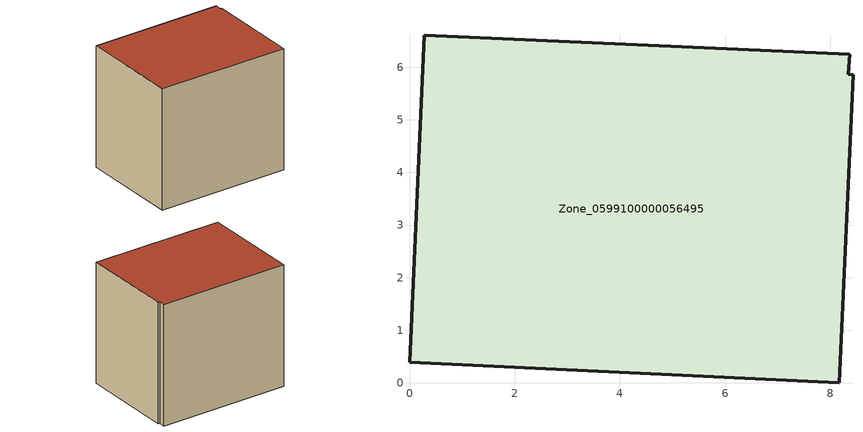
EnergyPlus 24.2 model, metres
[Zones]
Zone_0599100000056495
 floor ground (C_G): 8.37,6.24 8.34,5.86 8.43,5.86 8.17,0 0,0.39 0.28,6.61 z1
 wall outside (C_F): 8.37,6.24 0.28,6.61 0,0.39 8.17,0 8.43,5.86 8.34,5.86 8.37,6.24 z1:8.51
 roof outside (C_R): 8.34,5.86 8.37,6.24 0.28,6.61 0,0.39 8.17,0 8.43,5.86 z8.51
[BUILDING]
Pand.0599100000056495: North Axis=0; Terrain=City; Loads Convergence Tolerance Value=0.04; Temperature Convergence Tolerance Value=0.4; Solar Distribution=FullExterior; Maximum Number of Warmup Days=25; Minimum Number of Warmup Days=1
[Site:Location]
Rotterdam.The.Hague.AP_ZH_NLD Design_Conditions: Latitude=51.96; Longitude=4.45; Time Zone=1; Elevation=-4.5
[SITE:GROUNDTEMPERATURE:BUILDINGSURFACE]
18, 18, 18, 18, 18, 18, 18, 18, 18, 18, 18, 18
[MATERIAL] Thermal Absorptance=0.9; Solar Absorptance=0.7; Visible Absorptance=0.7
Name | Roughness | Thickness | Conductivity | Density | Specific Heat
G.TC.1965-1974 | MediumSmooth | 0.15 | 0.882353 | 540 | 1210
F.TC.1965-1974 | Rough | 0.3 | 0.697674 | 1920 | 840
R.TC.1965-1974 | MediumRough | 0.2 | 0.232558 | 1500 | 1000
[CONSTRUCTION]
C_G: G.TC.1965-1974
C_F: F.TC.1965-1974
C_R: R.TC.1965-1974
[ZONE]
Zone_0599100000056495: Type=1; Multiplier=1; Ceiling Height=Autocalculate; Volume=Autocalculate; Floor Area=autocalculate; Part of Total Floor Area=Yes
[ZONEINFILTRATION:DESIGNFLOWRATE]
Infil_Zone_0599100000056495: Zone or ZoneList or Space or SpaceList=Zone_0599100000056495; Schedule=AlwaysOn; Design Flow Rate Calculation Method=Flow/Area; Flow Rate per Floor Area=0.003; Constant Term Coefficient=1; Temperature Term Coefficient=0; Velocity Term Coefficient=0; Velocity Squared Term Coefficient=0
[HVACTEMPLATE:ZONE:IDEALLOADSAIRSYSTEM]
Zone_0599100000056495: Maximum Heating Supply Air Temperature=50; Minimum Cooling Supply Air Temperature=13; Maximum Heating Supply Air Humidity Ratio=0.0156; Minimum Cooling Supply Air Humidity Ratio=0.0077; Heating Limit=NoLimit; Cooling Limit=NoLimit; Dehumidification Control Type=ConstantSensibleHeatRatio; Cooling Sensible Heat Ratio=0.7; Dehumidification Setpoint=60; Humidification Control Type=None; Humidification Setpoint=30; Outdoor Air Method=None; Outdoor Air Flow Rate per Person=0.00944; Outdoor Air Flow Rate per Zone Floor Area=0; Outdoor Air Flow Rate per Zone=0; Demand Controlled Ventilation Type=None; Outdoor Air Economizer Type=NoEconomizer; Heat Recovery Type=None; Sensible Heat Recovery Effectiveness=0.7; Latent Heat Recovery Effectiveness=0.65
[ZONECONTROL:THERMOSTAT]
ThermostatControl_Zone_0599100000056495: Zone or ZoneList=Zone_0599100000056495; Control Type Schedule=DualSetpointControlType; Control 1=Thermostat_Zone_0599100000056495; Temperature Difference Between Cutout And Setpoint=0
[THERMOSTATSETPOINT:DUALSETPOINT]
Thermostat_Zone_0599100000056495: Heating Setpoint Temperature Schedule=HeatingSetpoint_Zone_0599100000056495; Cooling Setpoint Temperature Schedule=CoolingSetpoint_Zone_0599100000056495
[SCHEDULE:COMPACT]
HeatingSetpoint_Zone_0599100000056495: Through: 12/31, For: AllDays, Until: 24:00, 21
CoolingSetpoint_Zone_0599100000056495: Through: 12/31, For: AllDays, Until: 24:00, 24
DualSetpointControlType: Through: 12/31, For: AllDays, Until: 24:00, 4
AlwaysOn: Through: 12/31, For: AllDays, Until: 24:00, 1
